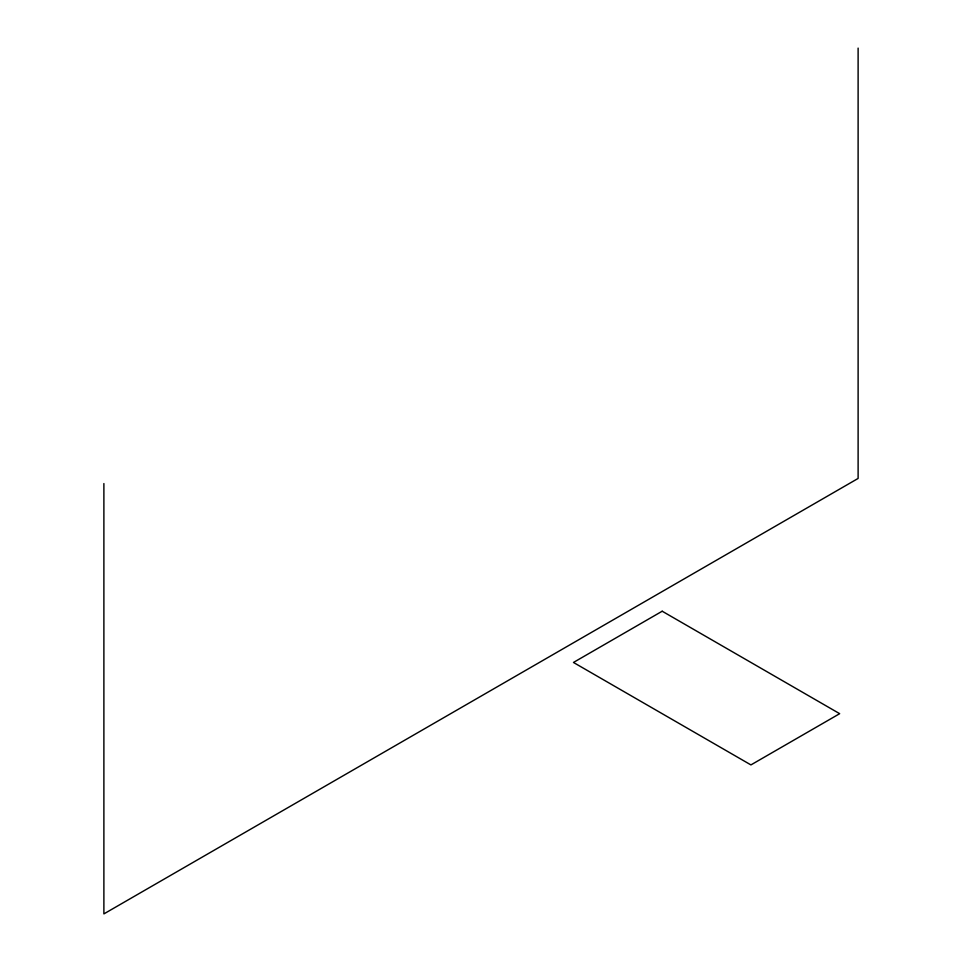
<?xml version="1.0" encoding="UTF-8"?>
<svg xmlns="http://www.w3.org/2000/svg" width="962" height="962" viewBox="0 0 962 962"><rect width="100%" height="100%" fill="white"/><g stroke="black" fill="none" stroke-linecap="round" stroke-linejoin="round"><path stroke-width="1.44" d="M858.116 48.1L858.116 478.439L103.884 913.9L103.884 483.561M662.193 611.219L573.46 662.457L750.925 764.91L839.67 713.684L662.193 611.219"/></g></svg>
